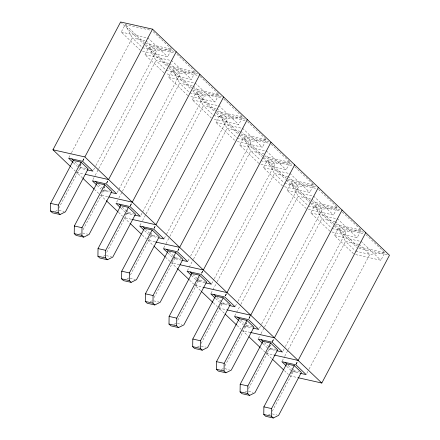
<?xml version="1.0" encoding="UTF-8"?>
<svg xmlns="http://www.w3.org/2000/svg" width="440" height="440" viewBox="0 0 440 440"><rect width="100%" height="100%" fill="white"/><g stroke="black" fill="none" stroke-linecap="round" stroke-linejoin="round"><path stroke-width="0.33" stroke-dasharray="2.2 1.65" d="M140.338 50.276L121.237 32.049L125.219 24.53L150.695 30.25M68.937 157.586L71.187 153.335M71.505 152.724L132.286 37.934L125.219 24.53L144.32 42.757M80.163 165.555L81.125 163.73M82.731 160.694L84.343 157.657M82.577 178.035L76.654 172.387L77.292 171.171M80.179 165.726L81.142 163.906M82.742 160.881L84.348 157.85M82.984 160.738L84.59 157.702M58.696 208.329L80.482 167.189L86.229 168.476M164.032 72.88L144.93 54.659L148.913 47.141L174.389 52.861M93.566 169.923L95.491 166.276M95.816 165.671L156.596 50.881L171.622 49.247L167.646 56.76L142.17 51.04M92.95 179.586L94.88 175.94M95.2 175.335L98.417 169.263M98.736 168.652L155.98 60.544L148.913 47.141L168.009 65.368M103.851 188.161L104.819 186.34M106.425 183.304L108.037 180.268M101.629 192.572L102.592 190.757M103.873 188.331L104.836 186.516M106.755 182.881L108.042 180.461M106.672 183.348L108.284 180.312M83.028 229.73L104.175 189.794L109.918 191.087M187.726 95.491L168.625 77.264L172.607 69.751L198.748 75.62M117.255 192.533L180.29 73.486L195.316 71.858L191.34 79.371L165.864 73.651M116.644 202.197L117.607 200.371M118.894 197.945L122.111 191.868M122.43 191.263L179.674 83.149L172.607 69.751L191.703 87.972M130.119 205.915L131.725 202.879M125.318 215.182L127.886 210.337M130.449 205.491L131.731 203.071M130.367 205.959L131.978 202.923M106.722 252.34L127.864 212.405L133.612 213.697M211.415 118.102L192.319 99.875L196.295 92.362L222.442 98.23M140.948 215.144L203.979 96.096L219.01 94.463L215.028 101.981L189.552 96.261M140.013 225.412L141.301 222.981M142.588 220.55L145.805 214.478M146.124 213.873L203.368 105.76L196.295 92.362L215.397 110.583M153.813 228.52L155.419 225.484M148.374 239.003L149.336 237.182M150.618 234.762L151.58 232.947M154.143 228.102L155.424 225.676M154.061 228.564L155.666 225.528M130.416 274.951L151.558 235.015L157.305 236.302M234.619 140.245L216.013 122.485L219.989 114.967L246.136 120.841M164.323 238.359L166.249 234.713M166.573 234.108L227.673 118.707L242.704 117.073L238.722 124.592L213.246 118.866M163.708 248.023L165.638 244.376M165.957 243.771L169.494 237.089M169.818 236.478L227.062 128.37L219.989 114.967L239.091 133.194M174.609 256.597L173.646 258.418L181.308 260.139M177.826 250.525L179.113 248.094M172.062 261.608L174.631 256.768M177.837 250.712L179.119 248.287M178.073 250.569L179.361 248.138M154.11 297.555L175.252 257.626L181 258.913M258.803 163.317L239.701 145.096L243.683 137.577L269.83 143.446M188.012 260.964L189.299 258.538M190.586 256.108L251.367 141.312L266.398 139.684L262.416 147.197L236.269 141.328M187.402 270.628L193.188 259.699M193.512 259.089L250.751 150.975L243.683 137.577L262.785 155.804M198.303 279.207L197.34 281.028L205.002 282.75M201.52 273.13L202.807 270.704M200.547 290.609L195.118 285.428L199.287 277.558M201.531 273.317L202.813 270.897M201.768 273.174L203.055 270.749M177.804 320.166L198.946 280.231L204.694 281.523M282.497 185.928L263.395 167.701L267.377 160.188L292.853 165.907M211.706 283.575L213.961 279.323M214.28 278.718L275.061 163.922L290.087 162.288L286.11 169.807L260.634 164.087M211.09 293.238L216.882 282.304M217.201 281.699L274.445 173.586L267.377 160.188L286.473 178.409M225.214 295.741L226.501 293.31M224.24 313.22L218.806 308.039L221.375 303.193M225.22 295.928L226.507 293.507M225.462 295.784L226.749 293.354M201.174 343.382L222.64 302.841L229.026 304.277M306.191 208.538L287.089 190.311L291.071 182.793L316.547 188.518M235.4 306.185L237.65 301.934M237.974 301.323L298.755 186.532L313.781 184.899L309.804 192.418L284.328 186.698M234.784 315.849L240.576 304.915M240.895 304.31L298.139 196.196L291.071 182.793L310.167 201.02M246.653 322.603L244.723 326.249L252.384 327.965M248.908 318.351L250.19 315.92M244.107 327.618L246.67 322.773M248.914 318.538L250.195 316.113M249.156 318.395L250.443 315.964M224.868 365.986L246.334 325.452L252.714 326.882M329.879 231.143L310.783 212.922L314.76 205.403L340.236 211.123M259.413 328.185L261.344 324.544M261.668 323.934L322.443 209.143L337.475 207.51L333.493 215.028L308.017 209.303M258.478 338.459L260.728 334.208M261.052 333.597L264.27 327.525M264.589 326.915L321.833 218.806L314.76 205.403L333.861 223.63M269.385 347.034L270.347 345.213M272.278 341.567L273.884 338.531M271.623 358.441L266.195 353.26L268.12 349.624M269.401 347.199L270.364 345.384M272.288 341.754L273.889 338.723M272.525 341.611L274.131 338.575M248.562 388.597L270.023 348.057L276.408 349.492M353.573 253.754L334.477 235.527L338.454 228.014L363.93 233.734M283.107 350.796L285.038 347.149M285.357 346.544L346.137 231.748L361.168 230.12L357.187 237.633L331.711 231.913M282.172 361.064L284.422 356.813M284.746 356.208L287.958 350.136M288.283 349.525L345.527 241.412L338.454 228.014L357.555 246.24M295.972 364.177L297.577 361.141M290.851 374.05L293.414 369.204M295.983 364.359L297.583 361.334M296.219 364.221L297.825 361.185M272.256 411.208L293.716 370.667L299.464 371.959M306.801 373.406L308.732 369.76M309.05 369.155L369.831 254.359L384.863 252.725L380.881 260.244L355.405 254.524M55.363 211.327L57.14 210.441M79.651 233.64L80.834 233.052M103.345 256.251L105.122 255.365M127.034 278.856L128.816 277.976M150.134 301.763L152.51 300.581M173.828 324.368L176.198 323.191M197.522 346.979L199.892 345.802M221.216 369.589L223.586 368.412M244.91 392.2L246.686 391.314M268.598 414.805L270.38 413.925M121.237 32.049L148.055 38.071L167.646 56.76M144.996 40.788L132.286 37.934L142.06 47.256M145.475 43.373L171.622 49.247L152.037 30.553M145.635 44.908L174.235 51.332M142.549 47.724L156.596 50.881L146.333 41.085M144.93 54.659L171.749 60.682L191.34 79.371M168.691 63.393L155.98 60.544L165.754 69.867M169.169 65.984L195.316 71.858L175.731 53.163M169.329 67.518L197.929 73.937M166.243 70.334L180.29 73.486L170.027 63.696M168.625 77.264L195.443 83.287L215.028 101.981M192.385 86.004L179.674 83.149L188.958 92.01M193.534 88.743L219.01 94.463L199.419 75.774M193.023 90.123L221.623 96.547M189.931 92.939L203.979 96.096L193.721 86.306M192.319 99.875L219.137 105.897L238.722 124.592M216.073 108.614L203.368 105.76L212.652 114.62M217.228 111.353L242.704 117.073L223.113 98.379M216.716 112.734L245.311 119.158M213.626 115.55L227.673 118.707L217.415 108.911M216.013 122.485L242.825 128.508L262.416 147.197M240.438 131.373L227.062 128.37L236.83 137.692M240.922 133.964L266.398 139.684L246.807 120.989M240.405 135.344L269.005 141.768M237.32 138.16L251.367 141.312L241.104 131.522M239.701 145.096L266.519 151.113L286.11 169.807M264.132 153.984L250.751 150.975L260.035 159.836M264.611 156.569L290.087 162.288L270.501 143.6M263.434 157.806L292.699 164.373M261.014 160.771L275.061 163.922L265.777 155.062M263.395 167.701L290.213 173.723L309.804 192.418M287.82 176.589L274.445 173.586L284.218 182.913M288.305 179.179L313.781 184.899L294.195 166.21M287.127 180.411L317.059 187.132M284.708 183.376L298.755 186.532L288.492 176.743M287.089 190.311L313.907 196.334L333.493 215.028M310.849 199.051L298.139 196.196L307.912 205.519M311.999 201.79L337.475 207.51L317.884 188.815M311.487 203.17L340.752 209.743M308.402 205.986L322.443 209.143L312.186 199.347M310.783 212.922L337.601 218.944L357.187 237.633M335.209 221.81L321.833 218.806L331.606 228.129M335.693 224.4L361.168 230.12L341.577 211.426M78.876 167.981L86.537 169.703M335.181 225.781L363.776 232.205M332.09 228.597L346.137 231.748L335.88 221.958M76.654 172.387L83.969 174.026M334.477 235.527L361.29 241.549L380.881 260.244M358.903 244.42L345.527 241.412L355.295 250.74M359.387 247.005L384.863 252.725L365.272 234.036M102.57 190.591L110.231 192.313M358.87 248.391L387.47 254.81M355.784 251.207L369.831 254.359L359.574 244.569M107.663 196.636L100.342 194.992L105.776 200.173M126.258 213.202L133.92 214.924M131.351 219.247L124.036 217.602L129.465 222.783M59.01 210.436L64.119 211.58M149.952 235.813L157.614 237.529M155.045 241.857L147.73 240.213L153.654 245.867M82.704 233.041L87.813 234.19M179.405 264.611L171.424 262.823L176.853 268.004M106.398 255.651L111.507 256.801M195.118 285.428L203.099 287.221M130.092 278.262L135.201 279.406M221.034 303.639L228.696 305.36M218.806 308.039L226.793 309.832M153.786 300.867L158.889 302.016M250.481 332.442L242.501 330.649L247.929 335.83M177.474 323.477L181.946 324.484M268.416 348.854L276.078 350.576M266.195 353.26L274.175 355.047M201.168 346.088L205.639 347.089M292.111 371.465L299.772 373.186M289.889 375.865L297.869 377.658M224.862 368.698L229.334 369.699M248.556 391.303L253.028 392.31M272.25 413.914L276.716 414.92M120.615 22L143.814 44.138M145.294 45.551L167.503 66.748M168.988 68.162L190.702 88.886M192.676 90.767L214.396 111.496M216.37 113.377L238.09 134.101M239.08 135.047L261.784 156.712M262.768 157.652L285.478 179.322M286.462 180.263L309.661 202.4M310.651 203.34L333.355 225.011M334.345 225.951L357.049 247.621M74.811 161.777L79.062 165.836M79.536 166.287L82.066 168.702M98.505 184.382L105.76 191.306M122.194 206.993L126.924 211.503M127.864 212.405L129.454 213.917M145.415 229.152L153.148 236.528M169.109 251.763L176.836 259.138M192.803 274.368L200.53 281.743M216.97 297.429L221.694 301.939M222.64 302.841L224.224 304.354M240.658 320.04L243.969 323.197M246.334 325.452L247.918 326.964M264.352 342.645L267.663 345.802M270.023 348.057L271.612 349.575M288.046 365.255L291.357 368.412M293.716 370.667L295.3 372.18M73.502 162.855L77.407 166.584M97.191 185.465L101.101 189.195M120.885 208.071L124.795 211.805M144.579 230.681L148.489 234.41M167.783 252.824L172.178 257.021M191.477 275.435L195.872 279.631M215.655 298.507L219.566 302.236M239.349 321.118L243.26 324.847M263.043 343.728L267.443 347.925M286.737 366.333L291.132 370.53M71.22 167.206L75.168 170.973M94.418 189.343L98.863 193.584M118.608 212.421L122.557 216.189M142.302 235.032L146.251 238.799M165.501 257.169L169.945 261.41M189.684 280.247L193.633 284.014M213.378 302.858L217.327 306.625M237.072 325.468L241.021 329.236M260.766 348.073L264.715 351.846M284.46 370.684L288.409 374.451"/><path stroke-width="0.66" d="M73.392 160.424L81.054 162.14L88.143 168.905L65.395 211.865L60.06 214.517L52.398 212.801L50.534 211.019L50.644 203.379L73.392 160.424L71.808 158.912M60.06 214.517L58.196 212.74L58.306 205.101L81.054 162.14M97.086 183.029L104.748 184.751L111.837 191.516L89.089 234.476L83.754 237.127L76.093 235.406L74.228 233.629L74.338 225.99L97.086 183.029L95.497 181.517M83.754 237.127L81.889 235.351L82 227.711L104.748 184.751M120.78 205.639L128.442 207.361L135.531 214.126L112.783 257.087L107.448 259.738L99.787 258.016L97.922 256.234L98.032 248.6L120.78 205.639L119.191 204.127M107.448 259.738L105.584 257.956L105.694 250.322L128.442 207.361M144.469 228.25L152.13 229.972L159.22 236.737L136.477 279.692L131.142 282.348L123.481 280.627L121.611 278.845L121.726 271.211L144.469 228.25L142.885 226.738M131.142 282.348L129.272 280.566L129.388 272.927L152.13 229.972M168.163 250.861L175.824 252.577L182.913 259.341L160.171 302.302L154.831 304.953L147.169 303.237L145.305 301.455L145.42 293.816L168.163 250.861L166.579 249.343M154.831 304.953L152.966 303.177L153.082 295.537L175.824 252.577M191.857 273.466L199.518 275.187L206.608 281.952L183.86 324.913L178.524 327.564L170.863 325.842L168.999 324.066L169.109 316.426L191.857 273.466L190.273 271.953M178.524 327.564L176.66 325.782L176.77 318.148L199.518 275.187M215.551 296.076L223.212 297.798L230.302 304.562L207.554 347.523L202.219 350.174L194.557 348.452L192.693 346.671L192.803 339.036L215.551 296.076L213.961 294.564M202.219 350.174L200.354 348.392L200.464 340.758L223.212 297.798M239.245 318.687L246.906 320.408L253.996 327.173L231.248 370.128L225.913 372.785L218.251 371.063L216.387 369.281L216.497 361.647L239.245 318.687L237.655 317.174M225.913 372.785L224.048 371.002L224.158 363.363L246.906 320.408M262.933 341.291L270.595 343.013L277.684 349.778L254.942 392.739L249.607 395.389L241.945 393.668L240.075 391.892L240.191 384.252L262.933 341.291L261.349 339.779M249.607 395.389L247.737 393.613L247.852 385.974L270.595 343.013M286.627 363.902L294.289 365.624L301.378 372.389L278.636 415.349L273.295 418L265.634 416.279L263.769 414.497L263.885 406.863L286.627 363.902L285.043 362.389M273.295 418L271.43 416.218L271.546 408.584L294.289 365.624M70.73 166.732L52.96 149.776L120.615 22L152.537 29.167L389.466 255.261L321.811 383.036L298.534 377.806M321.811 383.036L84.882 156.943L152.537 29.167M176.231 51.777L108.576 179.553L85.3 174.328M199.925 74.388L132.27 202.163L108.988 196.933M223.614 96.998L155.964 224.774L132.017 219.395M247.308 119.603L179.652 247.379L155.711 242.006M271.002 142.214L203.346 269.99L180.07 264.764M294.695 164.824L227.04 292.6L203.764 287.37M318.389 187.435L250.734 315.205L227.458 309.98M342.078 210.04L274.428 337.816L250.481 332.442M365.772 232.65L298.122 360.426L274.175 355.047M52.96 149.776L84.882 156.943M87.175 169.846L92.922 171.138L82.66 161.348L68.613 158.191L73.013 162.388M110.869 192.456L116.617 193.749L106.354 183.953L92.307 180.802L96.707 184.998M134.563 215.066L140.305 216.354L130.048 206.564L116.001 203.412L120.395 207.609M50.644 203.379L58.306 205.101M50.534 211.019L58.196 212.74M158.889 237.82L163.999 238.964L153.742 229.174L139.695 226.017L143.6 229.752M74.338 225.99L82 227.711M74.228 233.629L81.889 235.351M181.946 260.282L187.693 261.575L177.43 251.785L163.383 248.628L167.294 252.357M98.032 248.6L105.694 250.322M97.922 256.234L105.584 257.956M205.639 282.893L211.387 284.185L201.124 274.389L187.077 271.238L190.988 274.967M121.726 271.211L129.388 272.927M121.611 278.845L129.272 280.566M229.334 305.503L235.081 306.79L224.818 297L210.771 293.849L215.171 298.045M145.42 293.816L153.082 295.537M145.305 301.455L152.966 303.177M253.028 328.108L258.77 329.401L248.512 319.611L234.465 316.454L238.86 320.65M169.109 316.426L176.77 318.148M168.999 324.066L176.66 325.782M276.716 350.719L282.464 352.011L272.206 342.221L258.159 339.064L262.554 343.261M192.803 339.036L200.464 340.758M192.693 346.671L200.354 348.392M300.41 373.329L306.158 374.616L295.895 364.826L281.848 361.675L286.248 365.871M216.497 361.647L224.158 363.363M216.387 369.281L224.048 371.002M240.191 384.252L247.852 385.974M240.075 391.892L247.737 393.613M263.885 406.863L271.546 408.584M263.769 414.497L271.43 416.218M83.067 178.508L93.929 188.87M106.266 200.646L118.113 211.948M129.96 223.256L141.312 234.091M154.149 246.334L165.006 256.696M177.347 268.471L189.195 279.78M201.531 291.555L212.889 302.385M225.225 314.16L236.577 324.995M248.919 336.77L260.271 347.606M272.613 359.381L283.47 369.743"/></g></svg>
